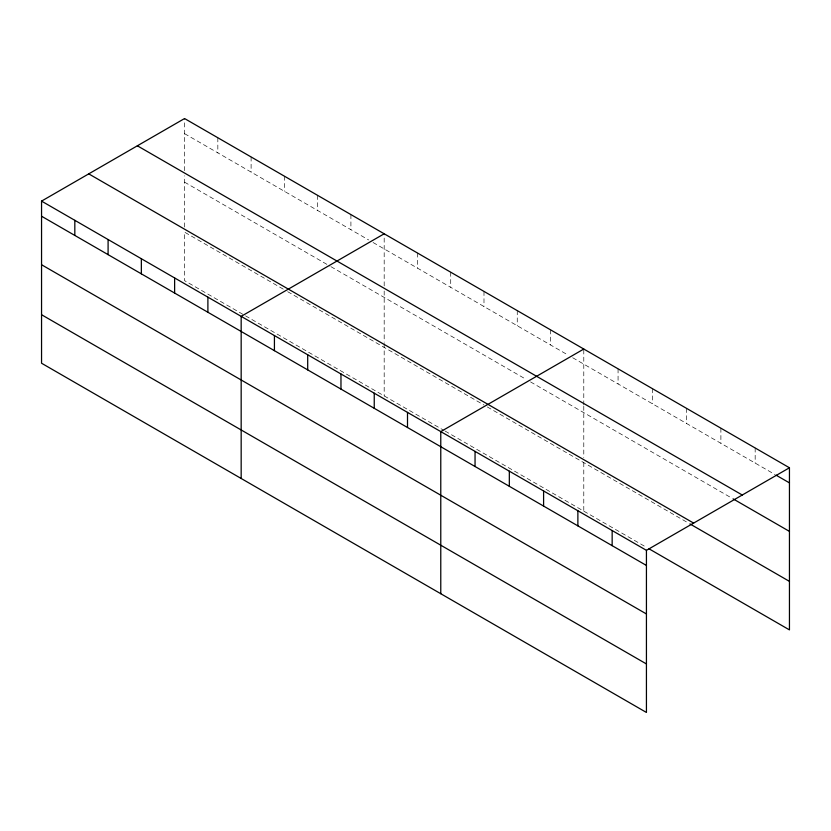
<?xml version="1.0" encoding="UTF-8"?>
<svg xmlns="http://www.w3.org/2000/svg" width="831" height="831" viewBox="0 0 831 831"><rect width="100%" height="100%" fill="white"/><g stroke="black" fill="none" stroke-linecap="round" stroke-linejoin="round"><path stroke-width="0.62" stroke-dasharray="4.16 3.12" d="M184.565 227.019L184.565 175.788M184.565 170.677L184.565 118.542M384.182 291.027L384.182 342.268M384.182 285.926L384.182 233.791M583.788 406.276L583.788 457.507M583.788 404.998L583.788 349.041M184.565 133.656L368.652 239.941M373.088 242.507L568.269 355.19M572.704 357.745L775.074 474.584M184.565 182.166L329.834 266.045M330.946 266.678L526.127 379.362M530.562 381.928L731.955 498.205M283.267 289.126L184.565 232.15L184.565 280.66L244.449 315.229M287.703 291.691L483.985 405.019M487.309 406.941L688.826 523.281M245.561 315.873L444.066 430.479M445.167 431.112L646.819 547.536M755.171 447.982L755.171 463.096M720.893 428.194L720.893 443.307M686.624 408.405L686.624 423.519M652.345 388.617L652.345 403.731M618.067 368.829L618.067 383.943M583.788 462.638L583.788 511.148M550.517 329.824L550.517 344.938M517.256 310.617L517.256 325.731M483.985 291.411L483.985 306.525M450.714 272.204L450.714 287.318M417.442 252.998L417.442 268.112M384.182 343.546L384.182 395.899M350.911 214.585L350.911 229.699M317.639 195.378L317.639 210.492M284.368 176.172L284.368 191.286M251.107 156.966L251.107 172.079M217.836 137.749L217.836 152.862"/><path stroke-width="1.25" d="M41.55 201.112L646.435 550.34L646.435 712.458L41.55 363.23L41.55 201.112L184.565 118.542L789.45 467.77L789.45 629.888L649.021 548.813M384.182 233.791L241.167 316.362L241.167 478.469M583.788 349.041L440.773 431.601L440.773 593.718M646.435 550.34L789.45 467.77M776.185 475.228L789.45 482.884M137.375 145.799L742.26 495.016M733.056 498.839L789.45 531.393M88.74 173.866L693.625 523.094M689.938 523.925L789.45 581.378M41.55 216.226L646.435 565.454M41.55 264.736L646.435 613.964M41.55 314.72L646.435 663.948M612.156 530.552L612.156 545.666M577.877 510.764L577.877 525.878M543.599 490.976L543.599 506.089M509.33 471.187L509.33 486.301M475.052 451.399L475.052 466.513M407.502 412.394L407.502 427.508M374.241 393.188L374.241 408.301M340.97 373.981L340.97 389.095M307.699 354.775L307.699 369.888M274.427 335.568L274.427 350.682M207.895 297.155L207.895 312.269M174.624 277.949L174.624 293.063M141.353 258.742L141.353 273.856M108.092 239.536L108.092 254.65M74.821 220.319L74.821 235.433"/></g></svg>
